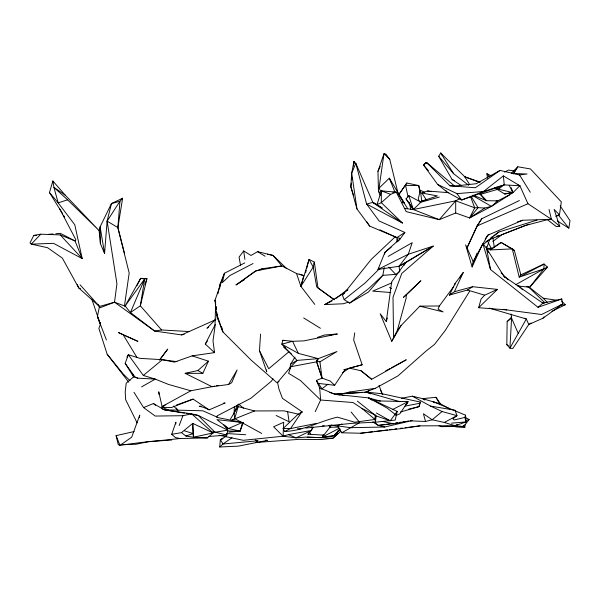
<?xml version="1.0" encoding="UTF-8"?>
<svg xmlns="http://www.w3.org/2000/svg" width="600" height="600" viewBox="0 0 600 600"><rect width="100%" height="100%" fill="white"/><g stroke="black" fill="none" stroke-linecap="round" stroke-linejoin="round"><path stroke-width="0.9" d="M356.962 208.965L351.683 173.13L355.815 163.335L366.608 204.053L379.11 220.972L404.857 232.462L400.478 238.455L396.893 237.6L369.66 226.103L356.962 208.965L350.85 186.803L351.683 173.13L353.947 161.558L355.815 163.335L372.825 202.403L382.17 207.998L376.965 204.66L381.397 190.86L396.24 192.142L406.2 211.635L439.252 219.653L455.685 213L455.707 200.812L459.765 198.728M406.178 294.907L403.478 297.322L420.885 280.748L406.178 294.907L406.155 298.125L397.312 330.517L391.732 341.295L380.197 313.785L386.303 321.615L387.308 318.007M531.12 323.048L528.773 324.487L512.798 348.487L509.903 348.188L506.82 344.647L507.143 321.6L511.627 316.935M517.77 285.998L529.702 287.257L543.93 268.868L544.043 264.015L520.838 274.837L519.202 277.155L512.265 248.873L501.135 242.452L491.43 248.7L486.562 248.407L483.375 244.17M215.632 303.735L214.965 326.798L212.993 340.897L214.538 352.62L192.165 355.86L174.428 362.115L162.375 359.707L139.98 358.358L128.34 354.743L126.885 357.188M261.728 433.47L234.705 418.612L234.127 412.995L234.382 406.748M175.815 424.035L175.898 422.197L171.69 434.325L175.35 437.535L180.023 438.54L207.405 437.903L213.083 432.915L212.97 431.647L226.913 435.067L227.782 430.162L223.597 424.635L228.382 428.543L240.15 431.092L243.345 422.662L216.93 419.618L228.382 428.543L242.483 422.43L240.15 431.092L228.945 432.18M317.415 337.41L324.502 335.017L337.222 334.013L303.915 340.882L292.56 341.295L282.825 340.298L281.82 344.183L298.358 353.377L318.3 358.635L316.403 360.772L319.92 361.875L336.983 351.517L318.3 358.635L297.038 360.405L290.865 366.712L288.6 373.335L300.51 380.565L320.632 400.013L352.987 402.51L362.017 408.472L375.218 415.132L374.955 419.438L375.495 422.197L395.22 420.06L397.2 411.428L368.692 397.92L334.8 394.245L319.657 387.885L316.388 380.475L322.05 378.142L330.127 380.978L334.673 385.283L345.067 369.593L343.875 369.69L362.16 364.77L353.685 340.013L354.735 332.827M266.423 369.93L266.722 371.767L259.485 350.745L260.543 334.035M524.685 318.195L526.32 318.983L528.773 324.487L542.918 318.24L562.537 304.072L561.81 299.002L538.02 307.305L490.507 269.513L486.562 248.407L486.683 246.593M454.882 284.925L454.987 283.597L463.215 272.55L454.38 291.75L449.452 295.058L454.987 283.597M122.618 198.218L119.948 201.225L111.465 203.565L100.11 226.837L99.127 230.618L100.403 243.675L104.58 253.462L107.115 221.123L111.465 203.565L122.618 198.218L117.87 227.587L129.188 273.022L124.455 305.933L125.093 306.015L130.462 312.517L154.62 331.043L181.575 334.913L184.17 334.35M124.597 253.71L117.87 227.587L119.948 201.225L107.115 221.123L116.925 283.725L114.532 302.205L154.62 331.043L161.58 329.97L189.023 331.56M265.68 440.077L267.472 440.355L238.305 446.138L219.743 446.993L220.32 439.59L226.042 436.447M219.623 288.615L220.208 283.763L224.475 273.233L244.74 262.928M351.293 183.203L350.85 186.803L353.64 195.413M351.735 179.595L351.952 177.788M353.392 166.065L353.947 161.558L354.495 163.305M314.123 263.947L314.355 262.118L309.038 259.403L300.87 286.305L314.767 304.395M386.303 321.615L391.665 281.873L405.375 262.793L433.26 246.083L408.293 254.25L377.978 269.445L384.982 252.27L400.478 238.455L399.022 240.337M455.775 426.885L464.775 427.537L465.217 424.29M289.935 368.49L290.543 364.26L295.02 357.112M381.263 192.165L379.028 188.153L383.97 153.712L385.853 154.08L389.76 159.368L398.287 194.31M216.938 417.57L217.185 415.822L250.913 398.257L271.455 381.142L272.955 378.765M557.385 220.98L568.86 228.135L570 220.657L560.175 205.897M144.66 278.993L125.093 306.015L140.625 278.34L144.66 278.993L140.34 305.805L130.462 312.517L144.66 278.993L146.933 278.603L140.34 305.805L161.58 329.97M340.275 395.077L334.8 394.245L366.315 392.1L382.11 393.757L420.533 402.12L419.632 403.312L419.048 406.605L400.357 412.065M384.293 267.487L382.808 275.325L368.452 292.028L349.612 303.112L344.197 299.655L342.472 295.373L371.1 259.538L395.377 236.655M473.138 261.51L472.11 266.94L465.638 244.845L473.138 261.51L487.815 235.2L489.405 234.233M139.26 417.69L139.755 415.125L131.692 437.197L119.948 445.373L118.23 444.57L116.1 435.623L134.137 431.558M128.775 382.192L107.198 354.3L98.865 328.373L100.417 324.502L97.403 316.5L99.458 306.487L97.792 304.267M384.592 254.025L384.982 252.27L391.178 247.215M366.21 392.61L367.965 391.995L368.34 390.338M217.92 293.752L220.208 283.763M424.455 192.21L420.308 190.26L418.23 199.065L420.007 202.185M305.572 272.775L306.263 270.097M306.728 268.312L309.038 259.403L313.23 267.082L316.695 286.882L334.26 299.745L318 288.06L314.355 262.118L313.23 267.082L300.87 286.305L296.52 273.517L281.895 265.913L273.075 255.428L257.603 251.655L250.98 255.465L243.69 250.95L239.077 257.093L240.593 265.71M300.87 286.305L303.743 275.558L299.25 274.207M562.537 304.072L541.597 314.513L506.79 309.907L478.658 307.71L481.058 299.055L484.658 295.178L497.408 289.403L472.688 286.718L454.38 291.75M237.757 404.798L238.163 406.59L234.705 418.612L231.69 420.713M62.685 213.855L49.477 192.555L52.852 181.005L65.235 195.165L99.127 230.618L67.59 199.822L53.94 187.403L52.852 181.005M408.795 427.245L419.903 425.865L455.033 425.73L466.028 421.928L464.865 417.412L465.548 415.178L433.207 401.707L434.722 402.743M144.9 284.827L146.933 278.603L140.625 278.34L136.8 285.847M420.533 402.12L419.048 406.605L408.638 409.17M380.228 195.413L378.457 191.212L377.962 171.345L383.97 153.712L389.76 159.368M488.438 252.48L486.562 248.407L489.66 239.55L524.857 225.638L547.433 219.697L551.408 219.292L559.785 226.373L556.245 226.522L547.433 219.697M477.03 253.163L472.11 266.94L482.46 244.305M141.57 386.88L155.28 379.11L137.715 378.157L133.613 376.868L125.183 363.36L128.34 354.743L143.317 375.442L155.28 379.11L168.465 384.428L190.845 390.78L214.702 386.16M323.43 434.393L322.47 436.995L333.728 435.81L339.968 429.345M179.13 425.61L182.917 415.702L191.64 413.865L198.225 415.433L227.782 430.162L214.935 432.263L198.225 415.433L190.868 414.217M230.362 419.19L234.127 412.995L237.12 405.322L238.163 406.59L254.558 410.947L283.972 410.85L298.987 414.3M453.78 286.433L439.373 305.962L438.053 309.142L443.13 311.91L419.85 306.157L401.07 325.53L397.312 330.517M377.962 171.345L380.212 166.41M228.562 384.487L237.127 369.952L231.69 382.725L228.562 384.487L212.017 386.7L185.145 373.335L202.83 373.335L208.425 361.185L192.165 355.86M315.285 411.615L320.632 400.013L319.657 387.885M404.272 265.185L405.375 262.793L399.015 266.288L377.978 269.445L379.2 268.043M481.785 218.708L477.248 225.862L466.972 248.032L476.947 226.14L481.785 218.708L519.382 200.528M495.232 187.507L498.435 189.18L499.928 186.083M40.763 234.195L31.267 244.155L53.483 243.33L82.177 258.585L75.03 240.93L60.203 234.9L40.763 234.195L33.75 235.47L30 242.947L31.267 244.155L47.565 247.702L62.363 258.12L78.773 287.993L99.458 306.487L99.983 307.77L114.532 302.205L124.455 305.933L125.887 305.903M455.685 213L469.62 217.935L474.69 207.817L470.423 196.215M214.538 352.62L205.29 344.07L215.288 324.532M311.317 426.9L313.095 427.312L311.423 430.433L307.965 434.205L323.798 435.143L331.545 425.183L328.8 425.393M318.3 358.635L316.575 361.837L322.05 378.142L319.92 361.875M489.217 308.108L526.32 318.983L509.903 348.188L511.59 318.173L511.08 314.002M419.895 190.343L418.74 185.565L406.875 183.007L398.812 194.618L407.737 208.755M391.732 341.295L401.07 325.53M513.36 173.94L517.793 166.778L530.49 168.96L561.33 201.9L559.455 214.822L556.02 216.218M469.605 291.322L445.418 330.24L434.528 344.407L426.082 351.03L397.912 375.923L375.315 388.312L364.275 392.595M357.39 401.145L376.065 415.912L390.225 420.765L397.2 411.428M234.127 412.995L238.163 406.59M461.28 185.528L452.107 179.535L438.683 156.27L440.737 153.007L464.768 176.79L469.567 184.44M367.965 391.995L368.925 390.465M511.605 173.587L513.375 173.498L517.793 166.778L511.545 173.04M459.57 277.965L463.215 272.55M301.957 411.69L290.535 428.558L284.722 431.467L283.11 428.52L297.225 415.035L301.957 411.69L282.457 398.355L278.962 389.085L277.56 382.44L290.865 366.712L316.575 361.837L316.403 360.772L322.05 378.142M205.29 344.07L207.397 340.987M406.875 183.007L398.812 194.618L404.438 203.49L389.332 178.163L379.028 188.153M485.19 238.965L487.815 235.2L522.668 220.245L551.408 219.292L549.06 209.498M323.798 435.143L322.47 436.995L339.495 428.168M307.965 434.205L310.53 430.755M311.558 429.375L313.095 427.312M159.683 359.835L167.745 349.087L159.465 360.06M399.825 271.41L399.015 266.288L408.293 254.25L412.222 242.663L388.178 256.418M438.967 425.783L441.518 426.63L463.673 426.457L469.14 419.528L465.09 417.315M542.918 318.24L544.02 316.845M509.4 194.978L497.76 200.835L491.467 206.385L469.62 217.935L478.103 207.653L484.838 208.035L491.467 206.385L512.955 192.638L519.87 185.76L503.37 175.89L483.525 191.475L461.647 200.025L447.217 192.165L437.618 184.417L423.51 164.993L426.465 162.375L454.597 186.06L476.19 183.727L500.062 170.415L519.548 174.968L527.055 174.007L513.375 173.498M471.42 196.822L478.103 207.653L474.69 207.817L455.707 200.812L439.252 219.653L413.303 209.535L404.28 208.38M455.707 200.812L413.303 209.535L406.028 198.87L408.855 195.667L420.893 202.192L439.29 197.093M340.035 428.955L333.728 435.81L321.173 437.618L305.663 437.13L296.093 437.85L283.08 436.23L243.285 440.303L219.135 435.278M478.658 307.71L497.408 289.403M215.962 319.005L206.993 328.245L208.44 327.105M379.298 268.905L365.077 283.005L344.197 299.655M338.025 433.207L332.962 438.232L321.315 439.553L299.325 439.335L255.735 442.5L257.91 440.783L255.24 440.002M420.893 202.192L413.303 209.535L408.855 195.667M346.575 291.007L347.94 289.748M219.743 446.993L223.005 443.993L232.028 437.715M390.615 194.333L381.285 202.695L376.965 204.66L372.825 202.403L366.608 204.053L402.48 223.042L381.285 202.695L381.397 190.86L390.615 194.333L396.24 192.142L392.768 192.322M185.145 373.335L197.873 370.538L208.425 361.185M340.882 431.243L332.962 438.232L307.237 437.107M181.47 432.623L192.735 423.397L213.083 432.915L193.478 437.228L185.925 436.05L181.47 432.623L171.69 434.325M545.438 268.89L547.515 267.112L544.043 264.015L519.202 277.155L543.93 268.868L547.515 267.112L529.702 287.257L526.29 286.418M538.02 307.305L542.933 303.142L544.785 302.678L527.805 286.245M401.993 202.875L403.335 201.743M161.708 407.933L165.773 404.498L190.845 390.78M291.668 354.278L288.84 351.817L268.718 368.752L259.485 350.745M405.57 404.933L406.987 403.748L408.067 401.618L378.6 400.92L374.947 400.365M401.52 398.257L412.357 396.18L430.515 406.08L455.048 410.22L456.982 415.673L442.103 411.525L432.165 419.783L425.52 421.47L410.317 420.855M143.317 375.442L162.375 359.707L177.023 361.688M481.732 245.715L498.885 232.013L537.045 220.087M507.143 321.6L511.59 318.173L518.183 333.248M496.793 186.968L498.435 189.18L504.728 184.328M335.73 298.62L347.49 289.597M277.56 382.44L279.015 381.33M349.612 303.112L368.625 288.63L382.808 275.325L395.73 274.395L399.555 271.778M321.51 389.077L327.998 384.195M492.795 241.478L502.065 234.555L528.998 224.145M329.37 426.81L331.545 425.183M239.272 282.817L255.502 270.96L281.895 265.913L262.118 268.785L255.915 270.968L235.913 284.978L240.675 282.03M490.868 237.735L492.322 236.692M493.785 235.657L498.885 232.013M500.062 170.415L475.357 187.755L449.955 185.79L426.465 162.375L423.51 164.993L428.377 170.565M469.62 217.935L484.838 208.035M404.857 232.462L396.893 237.6L379.897 229.853M226.853 429.54L228.382 428.543M342.382 372.697L349.462 368.123L361.072 370.778L371.67 379.32L406.26 359.775L391.47 367.755M451.028 294.097L449.452 295.058L467.452 290.032L472.688 286.718M242.265 281.055L244.65 279.577M260.528 269.767L262.118 268.785M290.543 364.26L297.038 360.405L281.82 344.183L292.56 341.295L298.358 353.377M348.495 302.145L343.222 303.765L324.75 304.582L344.528 292.89M399.015 266.288L433.26 246.083L401.76 273.472L393 297.27L393.577 337.92M339.548 424.897L337.41 425.835L341.76 432.787L359.257 422.835M485.873 241.725L489.66 239.55M555.96 216.337L559.455 214.822L554.115 209.445L559.785 226.373M515.707 284.707L543.93 268.868M385.717 370.86L389.827 368.647M161.955 406.553L165.773 404.498M425.52 421.47L423.42 413.768L432.165 419.783L444.308 422.438L456.982 415.673L452.97 418.732L454.118 419.97L464.865 417.412M444.308 422.438L455.033 425.73L457.38 424.485M253.058 263.543L229.83 275.572L222.405 282.562L224.475 273.233L215.048 300.112L216.27 312.743L222.87 331.882L251.13 360.12L276.983 382.755M392.467 409.605L408.067 401.618L399.765 413.873L395.768 415.537M324.75 304.582L331.882 300.952M551.977 311.272L565.26 304.733L561.607 301.013M231.353 420.248L254.558 410.947M504.502 172.072L508.605 170.085L513.982 170.88M496.298 236.475L498.832 235.305M181.575 334.913L215.618 319.695M284.722 431.467C303.457 430.83 319.493 421.32 337.41 417.143L354.757 422.235L374.955 419.438L362.017 408.472M477.248 225.862L527.963 203.737L551.408 219.292M391.965 282.78L372.712 291.127L390.75 292.507M201.105 406.058L199.252 406.29L203.25 407.243L209.175 409.853L225.142 402.96L223.29 403.2M133.98 392.287L143.587 407.58L153.42 403.537L164.212 409.793L184.433 413.153M209.175 409.853L193.095 399.105L171.585 407.475L162.375 407.393M176.34 405.082L193.095 399.105M426.743 200.362L421.8 193.013L427.522 191.002L448.815 192.705M185.925 436.05L193.08 433.575L192.735 423.397L193.478 437.228L207.405 437.903M340.252 424.582L341.993 423.982M420.217 201.757L437.43 195.923L421.8 193.013M67.59 199.822L58.17 202.868L49.477 192.555M222.99 438.743L220.32 439.59L223.005 443.993L257.91 440.783M517.335 221.917L522.668 220.245M288.42 434.625L296.093 437.85L311.423 430.433L288.42 434.625L283.08 436.23L273.623 426.787L283.702 422.243L283.08 436.23L284.933 436.298M465.998 420.465L469.14 419.528M480.053 194.49L497.445 189.382M114.532 302.205L99.458 306.487L80.115 284.843M420.308 190.26L421.778 201.06L426.143 199.868M350.31 367.897L362.16 364.77M496.035 201.27L497.76 200.835L486.675 200.73L472.942 195.127M337.41 425.835L350.452 427.695L384.765 427.005L412.147 420.592L393.345 423.743L378.322 425.415L372.795 421.92M494.393 187.665L504.728 194.01L512.543 192.21M341.288 393.96L349.935 391.98L375.315 388.312M337.808 431.085L340.44 430.485M561.81 299.002L542.933 303.142L503.963 276.337L486.562 248.407L491.947 248.243L490.522 249.93L486.562 248.407M216.487 385.793L218.28 385.433M316.215 423.45L290.535 428.558L283.11 428.52M405.022 406.11L419.632 403.312M504.728 194.01L512.955 192.638L511.23 187.688M421.778 201.06L425.317 200.483M330.045 335.153L331.837 334.868M334.53 334.44L337.222 334.013M419.903 425.865L402.082 428.528L360.66 433.237L341.76 432.787M373.897 421.972L378.322 425.415L384.72 424.5M386.55 424.237L389.295 423.847M391.118 423.592L392.947 423.33M395.692 422.94L397.515 422.678M399.345 422.415L401.175 422.16M403.005 421.897L408.487 421.118M360.66 433.237L372.697 431.737M374.543 431.505L382.875 430.47M384.728 430.237L387.502 429.893M389.355 429.668L392.13 429.322M394.912 428.97L396.757 428.745M400.463 428.28L402.315 428.055M405.09 427.71L406.942 427.478M180.023 438.54L140.197 442.597L119.948 445.373L116.1 435.623M305.82 428.04L352.252 423.322L375.495 422.197L376.065 415.912L375.218 415.132M441.037 404.655L435.96 397.312L422.603 398.655L412.357 396.18M451.478 423.143L466.028 421.928L465.548 415.178M437.618 184.417L456.938 193.635L483.525 191.475L504.255 184.882L519.87 185.76L527.963 203.737M33.75 235.47L36.502 235.252M48.457 234.315L53.062 233.955M55.815 233.737L60.412 233.377L75.03 240.93L75.863 239.767L59.843 209.093M542.168 302.88L544.785 302.678M208.26 436.53L226.913 435.067M322.395 425.865L324.225 425.73M560.685 305.055L565.26 304.733M171.75 440.025L148.627 441.6L135.968 444.27L122.903 444.487M362.28 392.498L334.778 394.065L329.722 392.467M300.63 412.335L302.385 412.23M441.518 426.63L447.87 426.278M330.135 427.335L338.303 427.035M182.917 415.702L155.22 416.062L143.587 407.58M419.85 306.157L439.373 305.962M227.303 431.033L240.15 431.092M297.48 428.722L301.072 428.775M449.955 185.79L454.597 186.06M226.32 433.53L245.663 434.722M455.033 425.73L463.673 426.457M380.43 401.1L368.692 397.92L371.61 400.08M282.825 340.298L284.692 340.507M317.37 383.295L334.673 385.283M285.487 347.4L283.627 347.16L288.84 351.817M529.5 287.438L543.232 298.215L557.01 300.315M503.138 309.353L506.79 309.907M342.097 395.355L343.928 395.632M186.278 413.452L188.115 413.76M331.77 425.168L338.235 426.27M427.522 191.002L431.077 191.648M243.345 422.662L218.528 417.735L202.913 410.798L164.212 409.793L191.64 413.865L213.083 432.915M382.455 421.455L393.345 423.743M267.532 254.197L273.075 255.428L286.77 268.71M498.435 189.18L512.955 192.638L509.22 185.46M378.322 425.415L384.765 427.005M296.52 273.517L303.743 275.558M399.915 401.722L366.315 392.1L370.575 393.87M467.452 290.032L484.658 295.178M80.49 288.517L78.773 287.993L77.295 284.61M184.305 430.77L193.08 433.575L193.478 437.228M480.053 182.062L464.768 176.79L479.865 182.528M518.175 185.025L519.87 185.76M123.172 334.785L137.91 341.362L118.335 332.498L123.172 334.785L136.972 357.48M162.667 407.513L168.585 410.183M137.715 378.157L134.903 376.882L125.183 363.36M452.107 179.535L454.605 180.675M430.515 406.08L442.103 411.525M276.12 415.463L289.08 421.822L287.647 411.825M487.433 178.267L486.93 173.685L490.942 175.725M449.692 408.915L440.775 404.048L422.603 398.655L424.942 400.043M368.692 397.92L387.03 408.015L395.317 414.45M376.373 413.002L390.225 420.765M197.873 370.538L202.83 373.335M473.43 195.99L491.467 206.385M107.115 221.123L117.87 227.587M514.342 250.425L501.135 242.452L490.522 249.93L512.265 248.873L514.342 250.425L520.838 274.837M257.603 251.655L265.14 256.245M303.683 317.947L320.423 328.275M371.67 379.32L361.072 370.778M506.82 344.647L508.32 345.608M65.235 195.165L53.94 187.403L58.17 202.868L74.782 224.782L82.177 258.585L60.203 234.9M402.48 223.042L372.825 202.403L374.077 203.722M438.683 156.27L453.607 173.7L468.63 185.288M238.612 404.062L243.487 408.143M153.42 403.537L155.542 405.338M391.125 288.548L389.85 287.332L390.975 288.69M130.005 380.64L123.502 374.332L107.198 354.3M501.075 272.873L508.237 279.877M426.067 162.517L427.365 163.815M543.232 298.215L547.545 302.618M518.662 285.653L522.57 289.695M479.603 193.403L486.675 200.73M388.86 267.105L395.73 274.395M173.7 406.02L177.795 410.49M479.475 193.575L485.13 199.763M378.457 191.212L379.695 192.615M351.12 412.013L359.257 421.912M446.002 190.77L447.217 192.165M503.963 276.337L505.155 277.71M558.338 215.002L568.86 228.135M486.93 173.685L489.127 176.64M456.938 193.635L461.647 200.025L504.255 184.882L503.37 175.89M406.028 198.87L412.868 208.41M463.298 425.438L464.775 427.537M316.388 380.475L321.975 388.822M366.57 221.46L369.66 226.103M176.34 408.015L177.87 410.347M309.21 431.768L310.733 434.107M519.548 174.968L530.273 192.24M453.607 173.7L440.737 153.007L442.185 155.392M218.745 320.04L217.312 317.685L216.6 312.135M63.637 215.438L64.582 217.028M435.96 397.312L439.597 403.8M488.175 242.528L491.43 248.7M137.137 422.918L125.655 399.675L125.205 392.048L126.195 383.235L133.613 376.868L132.735 374.295M380.565 389.933L382.83 394.815M391.192 182.347L389.332 178.163L395.168 192.653M97.403 316.5L106.41 339.975M379.058 385.283L382.087 394.088M91.808 299.13L100.417 324.502L100.32 322.702M482.842 243.465L490.507 269.513M398.055 241.59L396.893 237.6L396.96 242.01M215.715 302.835L215.048 300.112L215.647 304.74M221.528 326.438L222.87 331.882L217.312 317.685L216.638 312.105M162.72 409.312L158.745 391.793L159.038 394.545M408.097 196.987L405.555 185.34L418.74 185.565L420.075 192.525M409.268 202.373L410.827 209.542M104.58 253.462L100.11 226.837L100.403 243.675M492.915 238.028L494.257 246.952M243.69 250.95L244.897 259.327M215.88 306.585L216.24 309.36M349.935 391.98L350.153 393.66M215.97 306.525L216.308 309.315"/></g></svg>
